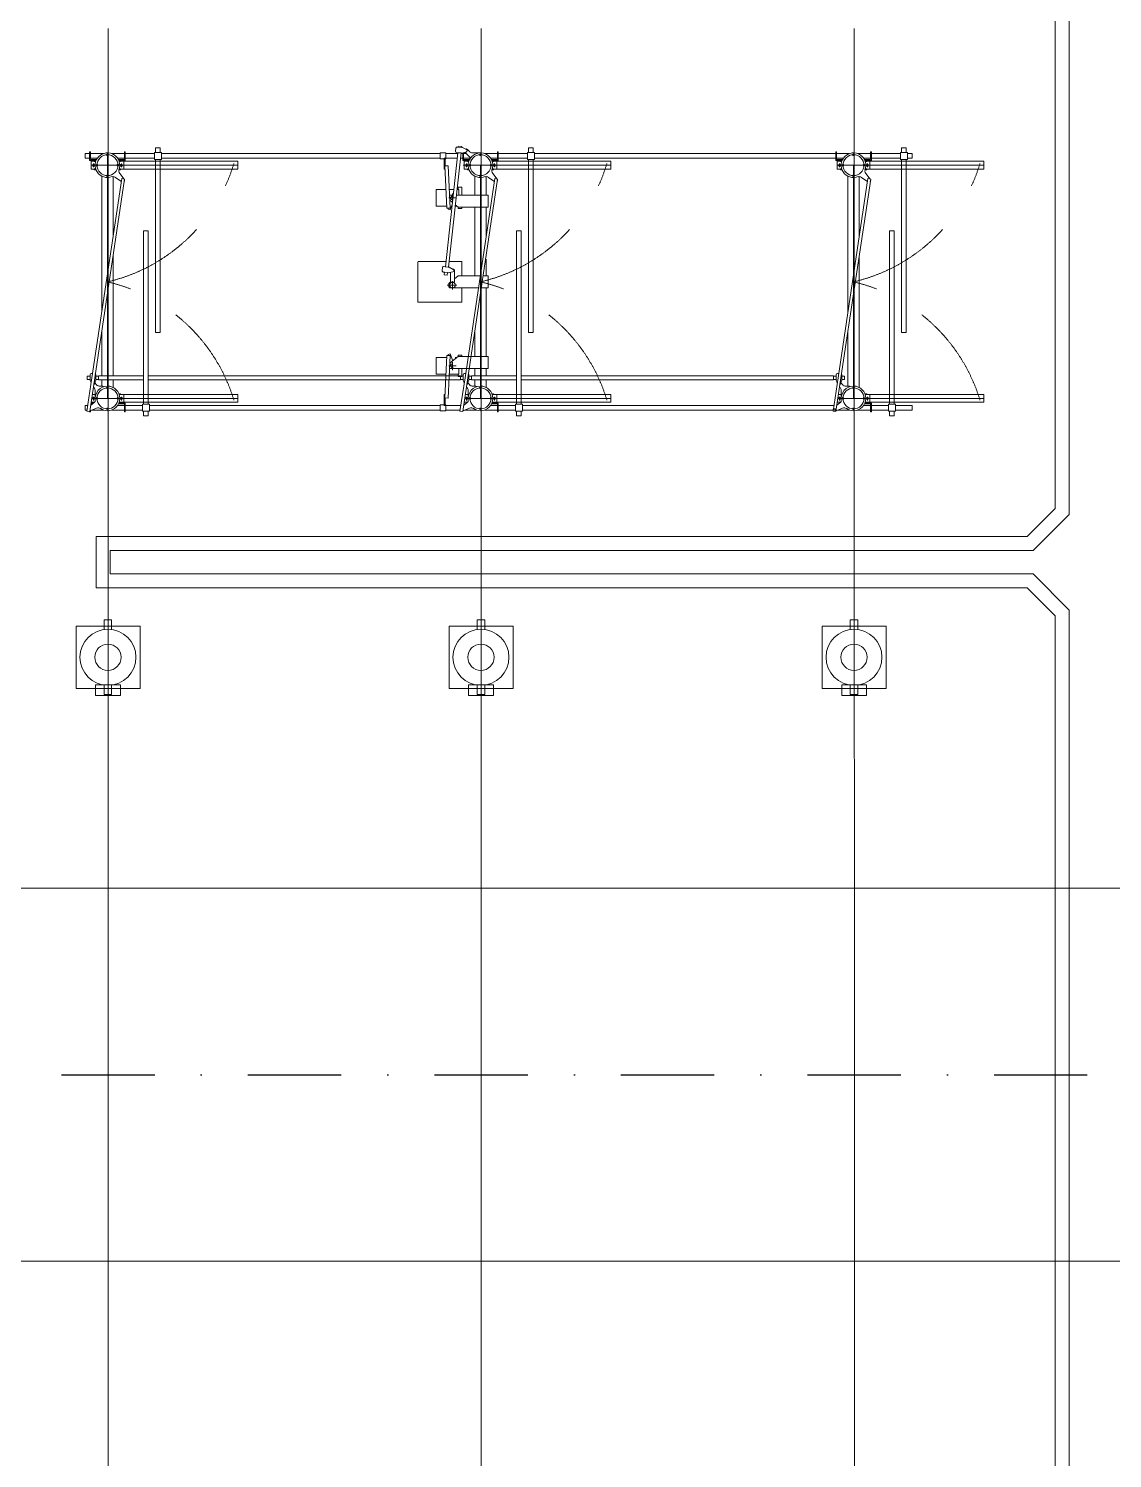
# Model space of a CAD drawing. Header units: millimetres. Extents: x 37084 to 180780, y -153145 to -16322.
# Drawn here: x 85334 to 96955, y -71858 to -56528 of the extents above; entities that cross this region are included whole.
import ezdxf

# ---------------------------------------------------------------- set-up
doc = ezdxf.new("R2010")
doc.units = ezdxf.units.MM
doc.header["$MEASUREMENT"] = 0
doc.linetypes.add('DASHDOT', pattern=[1, 0.5, -0.25, 0, -0.25])
doc.linetypes.add('HIDDEN', pattern=[0.375, 0.25, -0.125])
doc.layers.add('00', color=5, linetype='Continuous', lineweight=9)
for name, color, linetype in [('0_Central_Road', 7, 'Continuous'), ('1_Day dan', 5, 'Continuous'), ('Muong cap GD nay', 3, 'Continuous')]:
    doc.layers.add(name, color=color, linetype=linetype)

# ---------------------------------------------------------------- blocks, each defined once
blk = doc.blocks.new('DCL 220kV 3 PHA 2l TD')
at = {"color": 0, "linetype": 'ByBlock', "lineweight": -2, "ltscale": 4500}
for p, q in [((365564, 23466), (365564, 24688)), ((365564, 24688), (365648, 24688)), ((365606, 24688), (365606, 23121)), ((365606, 24688), (365606, 23121)), ((365648, 23466), (365648, 24688)), ((368064, 23466), (368064, 24688)), ((368064, 24688), (368148, 24688)), ((368106, 24688), (368106, 23121)), ((368148, 23466), (368148, 24688)), ((365531, 23920), (365481, 23920)), ((365481, 23870), (365481, 23920)), ((365531, 23870), (365531, 23920)), ((368181, 23740), (368181, 23920)), ((368181, 23920), (368231, 23920)), ((368231, 23740), (368231, 23920)), ((365419, 23807), (365419, 23857)), ((365419, 23857), (365469, 23857)), ((365419, 23807), (365469, 23807)), ((365469, 23795), (365469, 23870)), ((365544, 23870), (365469, 23870)), ((365544, 23795), (365469, 23795)), ((365481, 23482), (365481, 23795)), ((365531, 23482), (365531, 23795)), ((365544, 23795), (365544, 23870)), ((365544, 23857), (367401, 23857)), ((365544, 23807), (367401, 23807)), ((367401, 23807), (367401, 23857)), ((366311, 23677), (366311, 23727)), ((368169, 23727), (366311, 23727)), ((368169, 23677), (366311, 23677)), ((368169, 23740), (368244, 23740)), ((368169, 23665), (368169, 23740)), ((368169, 23665), (368244, 23665)), ((368181, 23482), (368181, 23665)), ((368231, 23482), (368231, 23665)), ((368244, 23665), (368244, 23740)), ((368294, 23727), (368244, 23727)), ((368294, 23677), (368244, 23677)), ((368294, 23677), (368294, 23727)), ((365461, 23482), (365556, 23482)), ((365461, 23472), (365461, 23482)), ((365461, 23472), (365546, 23472)), ((365481, 23335), (365481, 23472)), ((365531, 23400), (365531, 23472)), ((365546, 23472), (365546, 23409)), ((365556, 23482), (365556, 23414)), ((365564, 23466), (365648, 23466)), ((365564, 23466), (365564, 23432)), ((365648, 23466), (365648, 23432)), ((365684, 23417), (365753, 23465)), ((365750, 23445), (365755, 23475)), ((365755, 23475), (367885, 23155)), ((368064, 23466), (368064, 23432)), ((368064, 23466), (368148, 23466)), ((368148, 23466), (368148, 23432)), ((368251, 23482), (368156, 23482)), ((368156, 23482), (368156, 23414)), ((368251, 23472), (368166, 23472)), ((368166, 23472), (368166, 23409)), ((368181, 23400), (368181, 23472)), ((368231, 23335), (368231, 23472)), ((368251, 23472), (368251, 23482)), ((365566, 23432), (365556, 23432)), ((365556, 23432), (365556, 23414)), ((365566, 23432), (365566, 23417)), ((365588, 23441), (365627, 23441)), ((365588, 23441), (365627, 23441)), ((365646, 23432), (365646, 23417)), ((365646, 23432), (365656, 23432)), ((365646, 23432), (365656, 23432)), ((365656, 23432), (365656, 23414)), ((366377, 23351), (365727, 23351)), ((365733, 23369), (365782, 23440)), ((365750, 23445), (367885, 23125)), ((367988, 23351), (366579, 23351)), ((368056, 23432), (368056, 23414)), ((368066, 23432), (368056, 23432)), ((368066, 23432), (368066, 23417)), ((368088, 23441), (368127, 23441)), ((368088, 23441), (368127, 23441)), ((368146, 23432), (368146, 23417)), ((368146, 23432), (368156, 23432)), ((368156, 23432), (368156, 23414)), ((365471, 23291), (365474, 23291)), ((365481, 23110), (365481, 23247)), ((365531, 23110), (365531, 23182)), ((365546, 23110), (365546, 23173)), ((365556, 23150), (365556, 23168)), ((365556, 23100), (365556, 23168)), ((365566, 23150), (365556, 23150)), ((365564, 23116), (365564, 23150)), ((365566, 23150), (365566, 23165)), ((365606, 23291), (368106, 23291)), ((365646, 23150), (365646, 23165)), ((365646, 23150), (365656, 23150)), ((365646, 23150), (365656, 23150)), ((365648, 23116), (365648, 23150)), ((365656, 23150), (365656, 23168)), ((367177, 23231), (365725, 23231)), ((367974, 23231), (367379, 23231)), ((367868, 23165), (367854, 23165)), ((367902, 23195), (367867, 23195)), ((367867, 23165), (367867, 23195)), ((367902, 23165), (367868, 23165)), ((367885, 23155), (368247, 23101)), ((367902, 23165), (367902, 23195)), ((367910, 23165), (367902, 23165)), ((367956, 23149), (367910, 23165)), ((367962, 23175), (367941, 23154)), ((367974, 23203), (367974, 23237)), ((367980, 23250), (367978, 23248)), ((368019, 23158), (368106, 23158)), ((368064, 23128), (368064, 23158)), ((368148, 23116), (368148, 23151)), ((368150, 23149), (368184, 23110)), ((368209, 23184), (368239, 23102)), ((368231, 23123), (368231, 23247)), ((365461, 23110), (365546, 23110)), ((365461, 23110), (365461, 23100)), ((365461, 23100), (365556, 23100)), ((365481, 19870), (365481, 23100)), ((365531, 19870), (365531, 23100)), ((365564, 23116), (365648, 23116)), ((365588, 23141), (365627, 23141)), ((365588, 23141), (365627, 23141)), ((365588, 23141), (365627, 23141)), ((367840, 23119), (367840, 23132)), ((367868, 23105), (367854, 23105)), ((367906, 23075), (367864, 23075)), ((367864, 19727), (367864, 23075)), ((367867, 23075), (367867, 23105)), ((367902, 23105), (367868, 23105)), ((367885, 23125), (368243, 23071)), ((367910, 23105), (367902, 23105)), ((367902, 23075), (367902, 23105)), ((367906, 19727), (367906, 23075)), ((367940, 23117), (367910, 23105)), ((367990, 23147), (367984, 23140)), ((368088, 23141), (368127, 23141)), ((368088, 23141), (368127, 23141)), ((368088, 23141), (368127, 23141)), ((368181, 19740), (368181, 23080)), ((368231, 19740), (368231, 23073)), ((368243, 23071), (368247, 23101)), ((365564, 19466), (365564, 20688)), ((365564, 20688), (365648, 20688)), ((365606, 20688), (365606, 19121)), ((365648, 19466), (365648, 20688)), ((368064, 19466), (368064, 20688)), ((368064, 20688), (368148, 20688)), ((368106, 20688), (368106, 19121)), ((368148, 19466), (368148, 20688)), ((365419, 19857), (365469, 19857)), ((365419, 19807), (365419, 19857)), ((365419, 19807), (365469, 19807)), ((365544, 19870), (365469, 19870)), ((365469, 19795), (365469, 19870)), ((365544, 19795), (365469, 19795)), ((365481, 19482), (365481, 19795)), ((365531, 19482), (365531, 19795)), ((365544, 19795), (365544, 19870)), ((365544, 19857), (367401, 19857)), ((365544, 19807), (367401, 19807)), ((367401, 19807), (367401, 19857)), ((366311, 19677), (366311, 19727)), ((368169, 19727), (366311, 19727)), ((368169, 19677), (366311, 19677)), ((367864, 19195), (367864, 19677)), ((367906, 19195), (367906, 19677)), ((368169, 19740), (368244, 19740)), ((368169, 19665), (368169, 19740)), ((368169, 19665), (368244, 19665)), ((368181, 19482), (368181, 19665)), ((368231, 19482), (368231, 19665)), ((368244, 19665), (368244, 19740)), ((368294, 19727), (368244, 19727)), ((368294, 19677), (368244, 19677)), ((368294, 19677), (368294, 19727)), ((365461, 19482), (365556, 19482)), ((365461, 19472), (365461, 19482)), ((365461, 19472), (365546, 19472)), ((365481, 19335), (365481, 19472)), ((365531, 19400), (365531, 19472)), ((365546, 19472), (365546, 19409)), ((365556, 19482), (365556, 19414)), ((365606, 19476), (365606, 19105)), ((365750, 19445), (365755, 19475)), ((365755, 19475), (367885, 19155)), ((368106, 19485), (368106, 19121)), ((368251, 19482), (368156, 19482)), ((368156, 19482), (368156, 19414)), ((368251, 19472), (368166, 19472)), ((368166, 19472), (368166, 19409)), ((368181, 19400), (368181, 19472)), ((368231, 19335), (368231, 19472)), ((368251, 19472), (368251, 19482)), ((365566, 19432), (365556, 19432)), ((365556, 19432), (365556, 19414)), ((365564, 19466), (365648, 19466)), ((365564, 19466), (365564, 19432)), ((365566, 19432), (365566, 19417)), ((365588, 19441), (365627, 19441)), ((365588, 19441), (365627, 19441)), ((365646, 19432), (365656, 19432)), ((365646, 19432), (365656, 19432)), ((365646, 19432), (365646, 19417)), ((365648, 19466), (365648, 19432)), ((365656, 19432), (365656, 19414)), ((365684, 19417), (365753, 19465)), ((365926, 19351), (365727, 19351)), ((365733, 19369), (365782, 19440)), ((365750, 19445), (367885, 19125)), ((365926, 19372), (365926, 19032)), ((365926, 19372), (366056, 19372)), ((366056, 19372), (366056, 19051)), ((366377, 19351), (366056, 19351)), ((366791, 19351), (366614, 19351)), ((366791, 19351), (366614, 19351)), ((366921, 19372), (366791, 19372)), ((366791, 19372), (366791, 19324)), ((366921, 19372), (366921, 19305)), ((367656, 19351), (366921, 19351)), ((367656, 19372), (367656, 19051)), ((367786, 19372), (367656, 19372)), ((367786, 19372), (367786, 18998)), ((367864, 19351), (367786, 19351)), ((367988, 19351), (367906, 19351)), ((368056, 19432), (368056, 19414)), ((368066, 19432), (368056, 19432)), ((368064, 19466), (368064, 19432)), ((368064, 19466), (368148, 19466)), ((368066, 19432), (368066, 19417)), ((368088, 19441), (368127, 19441)), ((368088, 19441), (368127, 19441)), ((368146, 19432), (368156, 19432)), ((368146, 19432), (368146, 19417)), ((368148, 19466), (368148, 19432)), ((368156, 19432), (368156, 19414)), ((365462, 19175), (365437, 19150)), ((365528, 19184), (365469, 19126)), ((365474, 19203), (365474, 19291)), ((365531, 19110), (365531, 19182)), ((365546, 19110), (365546, 19173)), ((365556, 19150), (365556, 19168)), ((365556, 19100), (365556, 19168)), ((365566, 19150), (365566, 19165)), ((365606, 19291), (368106, 19291)), ((365646, 19150), (365646, 19165)), ((365656, 19150), (365656, 19168)), ((365926, 19231), (365725, 19231)), ((366791, 19231), (366056, 19231)), ((366791, 19294), (366791, 19051)), ((366921, 19275), (366921, 18962)), ((367656, 19231), (367379, 19231)), ((367864, 19231), (367786, 19231)), ((367868, 19165), (367854, 19165)), ((367906, 19195), (367864, 19195)), ((367867, 19195), (367867, 19165)), ((367902, 19165), (367868, 19165)), ((367902, 19195), (367902, 19165)), ((367910, 19165), (367902, 19165)), ((367974, 19231), (367906, 19231)), ((367956, 19149), (367910, 19165)), ((367962, 19175), (367941, 19154)), ((367974, 19203), (367974, 19237)), ((367980, 19250), (367978, 19248)), ((368209, 19184), (368239, 19102)), ((368231, 19123), (368231, 19247)), ((365406, 19091), (365402, 19057)), ((365402, 19057), (365412, 19056)), ((365406, 19091), (365416, 19090)), ((365412, 19056), (365411, 19042)), ((365416, 19090), (365412, 19056)), ((365417, 19098), (365416, 19090)), ((365434, 19133), (365417, 19098)), ((365423, 19027), (365455, 19023)), ((365438, 19142), (365434, 19133)), ((365464, 19139), (365469, 19121)), ((365469, 19121), (365476, 19091)), ((365472, 19050), (365470, 19036)), ((365472, 19110), (365546, 19110)), ((365475, 19083), (365472, 19050)), ((365472, 19049), (366694, 18914)), ((365474, 19100), (365556, 19100)), ((365476, 19091), (365475, 19083)), ((365475, 19083), (366699, 18948)), ((365481, 19110), (365481, 19138)), ((365481, 19082), (365481, 19100)), ((365481, 18918), (365481, 19048)), ((365531, 19077), (365531, 19100)), ((365531, 18918), (365531, 19042)), ((365566, 19150), (365556, 19150)), ((365564, 19116), (365564, 19150)), ((365564, 19116), (365648, 19116)), ((365588, 19141), (365627, 19141)), ((365588, 19141), (365627, 19141)), ((365588, 19141), (365627, 19141)), ((365646, 19150), (365656, 19150)), ((365646, 19150), (365656, 19150)), ((365648, 19116), (365648, 19150)), ((365926, 19091), (365841, 19091)), ((365841, 19052), (365841, 19091)), ((365867, 19052), (365841, 19052)), ((365926, 19059), (365867, 19059)), ((365867, 19059), (365867, 19039)), ((365956, 18952), (365956, 19031)), ((366056, 19051), (366031, 19020)), ((366046, 19038), (366046, 19018)), ((366071, 19091), (366056, 19091)), ((366056, 19052), (366071, 19052)), ((366071, 19052), (366071, 19091)), ((366639, 19091), (366639, 18955)), ((366791, 19091), (366639, 19091)), ((366730, 19011), (366720, 19001)), ((366730, 19011), (366861, 19011)), ((366791, 19051), (366825, 19011)), ((366861, 19011), (366861, 18971)), ((366891, 18935), (366891, 19036)), ((367073, 19091), (366921, 19091)), ((367073, 19091), (367073, 18620)), ((367641, 19091), (367656, 19091)), ((367641, 19052), (367641, 19091)), ((367656, 19052), (367641, 19052)), ((367656, 19051), (367708, 18989)), ((367667, 19038), (367667, 19018)), ((367756, 18952), (367756, 19031)), ((367786, 19091), (367871, 19091)), ((367786, 19059), (367846, 19059)), ((367840, 19119), (367840, 19132)), ((367846, 19059), (367846, 19039)), ((367846, 19052), (367871, 19052)), ((367846, 19039), (367846, 18955)), ((367868, 19105), (367854, 19105)), ((367906, 19075), (367864, 19075)), ((367864, 19075), (367864, 15727)), ((367867, 19105), (367867, 19075)), ((367902, 19105), (367868, 19105)), ((367871, 19052), (367871, 19091)), ((367885, 19155), (368247, 19101)), ((367885, 19125), (368243, 19071)), ((367902, 19105), (367902, 19075)), ((367910, 19105), (367902, 19105)), ((367906, 19075), (367906, 15727)), ((367940, 19117), (367910, 19105)), ((367990, 19147), (367984, 19140)), ((368019, 19158), (368106, 19158)), ((368064, 19128), (368064, 19158)), ((368088, 19141), (368127, 19141)), ((368088, 19141), (368127, 19141)), ((368088, 19141), (368127, 19141)), ((368148, 19116), (368148, 19151)), ((368148, 19120), (368148, 19125)), ((368150, 19149), (368184, 19110)), ((368181, 18941), (368181, 19080)), ((368231, 18941), (368231, 19073)), ((368243, 19071), (368247, 19101)), ((365474, 18918), (365538, 18918)), ((365474, 18858), (365474, 18918)), ((365474, 18858), (365538, 18858)), ((365481, 18858), (365481, 15870)), ((365529, 18913), (365612, 18913)), ((365529, 18903), (365529, 18913)), ((365529, 18903), (365648, 18903)), ((365531, 18858), (365531, 18858)), ((365531, 18858), (365531, 15870)), ((365538, 18913), (365538, 18918)), ((365538, 18858), (365538, 18903)), ((366065, 18965), (365611, 18943)), ((365612, 18909), (365611, 18943)), ((366067, 18931), (365612, 18909)), ((365648, 18911), (365648, 18903)), ((365867, 19004), (365867, 18955)), ((365867, 18921), (365867, 18817)), ((365910, 18991), (365996, 18991)), ((365926, 18998), (365926, 18962)), ((365926, 18962), (365931, 18958)), ((366004, 18989), (365981, 18961)), ((366029, 18986), (366085, 18965)), ((366046, 18984), (366046, 18980)), ((366046, 18930), (366046, 18817)), ((366067, 18931), (366065, 18965)), ((366066, 18948), (366077, 18944)), ((366077, 18944), (366085, 18965)), ((366639, 18921), (366639, 18622)), ((366694, 18913), (366692, 18899)), ((366699, 18946), (366694, 18913)), ((366700, 18955), (366699, 18946)), ((366723, 18998), (366700, 18955)), ((366704, 18883), (366736, 18879)), ((366720, 18991), (366720, 19001)), ((366749, 18994), (366760, 18946)), ((366754, 18905), (366752, 18891)), ((366758, 18938), (366754, 18905)), ((366754, 18905), (366781, 18901)), ((366758, 18971), (366861, 18971)), ((366760, 18946), (366758, 18938)), ((366758, 18938), (366786, 18934)), ((366786, 18934), (366781, 18901)), ((366848, 18991), (366940, 18991)), ((366858, 18971), (366874, 18952)), ((366911, 18952), (366874, 18952)), ((366921, 18962), (366911, 18952)), ((367705, 18993), (367628, 18965)), ((367636, 18944), (367628, 18965)), ((367646, 18948), (367636, 18944)), ((367646, 18931), (367647, 18965)), ((367646, 18931), (368101, 18909)), ((367647, 18965), (368102, 18943)), ((367667, 18984), (367667, 18980)), ((367667, 18930), (367667, 18817)), ((367708, 18989), (367732, 18961)), ((367803, 18991), (367717, 18991)), ((367786, 18962), (367782, 18958)), ((367786, 18998), (367786, 18962)), ((367846, 18921), (367846, 18817)), ((368065, 18911), (368065, 18903)), ((368184, 18903), (368065, 18903)), ((368101, 18909), (368102, 18943)), ((368184, 18913), (368101, 18913)), ((368238, 18918), (368174, 18918)), ((368174, 18913), (368174, 18918)), ((368174, 18858), (368174, 18903)), ((368238, 18858), (368174, 18858)), ((368181, 18941), (368181, 18918)), ((368181, 18858), (368181, 18858)), ((368181, 18858), (368181, 15740)), ((368184, 18903), (368184, 18913)), ((368231, 18941), (368231, 18918)), ((368231, 18858), (368231, 15740)), ((368238, 18858), (368238, 18918)), ((365867, 18817), (366046, 18817)), ((367846, 18817), (367667, 18817)), ((367073, 18620), (366642, 18620)), ((365564, 15466), (365564, 16688)), ((365564, 16688), (365648, 16688)), ((365606, 16688), (365606, 15121)), ((365648, 15466), (365648, 16688)), ((368064, 15466), (368064, 16688)), ((368064, 16688), (368148, 16688)), ((368106, 16688), (368106, 15121)), ((368148, 15466), (368148, 16688)), ((365419, 15857), (365469, 15857)), ((365419, 15807), (365419, 15857)), ((365419, 15807), (365469, 15807)), ((365544, 15870), (365469, 15870)), ((365469, 15795), (365469, 15870)), ((365544, 15795), (365469, 15795)), ((365481, 15795), (365481, 15482)), ((365531, 15795), (365531, 15482)), ((365544, 15795), (365544, 15870)), ((365544, 15857), (367401, 15857)), ((365544, 15807), (367401, 15807)), ((367401, 15807), (367401, 15857)), ((366311, 15677), (366311, 15727)), ((368169, 15727), (366311, 15727)), ((368169, 15677), (366311, 15677)), ((367864, 15677), (367864, 15195)), ((367906, 15677), (367906, 15195)), ((368169, 15665), (368169, 15740)), ((368169, 15740), (368244, 15740)), ((368169, 15665), (368244, 15665)), ((368181, 15665), (368181, 15482)), ((368231, 15665), (368231, 15482)), ((368244, 15665), (368244, 15740)), ((368294, 15727), (368244, 15727)), ((368294, 15677), (368244, 15677)), ((368294, 15677), (368294, 15727)), ((365461, 15482), (365556, 15482)), ((365461, 15472), (365461, 15482)), ((365461, 15472), (365546, 15472)), ((365481, 15472), (365481, 15335)), ((365531, 15472), (365531, 15400)), ((365546, 15472), (365546, 15409)), ((365556, 15482), (365556, 15414)), ((365566, 15432), (365556, 15432)), ((365556, 15432), (365556, 15414)), ((365564, 15466), (365648, 15466)), ((365564, 15466), (365564, 15432)), ((365566, 15432), (365566, 15417)), ((365588, 15441), (365627, 15441)), ((365588, 15441), (365627, 15441)), ((365646, 15432), (365656, 15432)), ((365646, 15432), (365646, 15417)), ((365646, 15432), (365656, 15432)), ((365648, 15466), (365648, 15432)), ((365656, 15432), (365656, 15414)), ((365684, 15417), (365753, 15465)), ((366377, 15351), (365727, 15351)), ((365733, 15369), (365782, 15440)), ((365750, 15445), (365755, 15475)), ((365750, 15445), (367885, 15125)), ((365755, 15475), (367885, 15155)), ((367864, 15351), (366579, 15351)), ((367988, 15351), (367906, 15351)), ((368066, 15432), (368056, 15432)), ((368056, 15432), (368056, 15414)), ((368064, 15466), (368064, 15432)), ((368064, 15466), (368148, 15466)), ((368066, 15432), (368066, 15417)), ((368088, 15441), (368127, 15441)), ((368088, 15441), (368127, 15441)), ((368146, 15432), (368156, 15432)), ((368146, 15432), (368146, 15417)), ((368148, 15466), (368148, 15432)), ((368251, 15482), (368156, 15482)), ((368156, 15482), (368156, 15414)), ((368156, 15432), (368156, 15414)), ((368251, 15472), (368166, 15472)), ((368166, 15472), (368166, 15409)), ((368181, 15472), (368181, 15400)), ((368231, 15472), (368231, 15335)), ((368251, 15472), (368251, 15482)), ((365471, 15291), (368106, 15291)), ((365481, 15247), (365481, 15110)), ((365531, 15182), (365531, 15110)), ((367177, 15231), (365725, 15231)), ((367864, 15231), (367379, 15231)), ((367906, 15195), (367864, 15195)), ((367867, 15195), (367867, 15165)), ((367902, 15195), (367902, 15165)), ((367974, 15231), (367906, 15231)), ((367974, 15203), (367974, 15237)), ((367980, 15250), (367978, 15248)), ((368209, 15184), (368239, 15102)), ((368231, 15247), (368231, 15123)), ((365461, 15110), (365546, 15110)), ((365461, 15110), (365461, 15100)), ((365461, 15100), (365556, 15100)), ((365481, 15100), (365481, 15053)), ((365531, 15053), (365481, 15053)), ((365531, 15100), (365531, 15053)), ((365546, 15110), (365546, 15173)), ((365556, 15100), (365556, 15168)), ((365566, 15150), (365556, 15150)), ((365564, 15116), (365564, 15150)), ((365564, 15116), (365648, 15116)), ((365566, 15150), (365566, 15165)), ((365588, 15141), (365627, 15141)), ((365588, 15141), (365627, 15141)), ((365588, 15141), (365627, 15141)), ((365646, 15150), (365646, 15165)), ((365646, 15150), (365656, 15150)), ((365646, 15150), (365656, 15150)), ((365648, 15116), (365648, 15150)), ((365656, 15150), (365656, 15168)), ((367840, 15119), (367840, 15132)), ((367868, 15165), (367854, 15165)), ((367868, 15105), (367854, 15105)), ((367867, 15105), (367867, 15075)), ((367902, 15075), (367867, 15075)), ((367902, 15165), (367868, 15165)), ((367902, 15105), (367868, 15105)), ((367885, 15155), (368247, 15101)), ((367885, 15125), (368243, 15071)), ((367910, 15165), (367902, 15165)), ((367902, 15105), (367902, 15075)), ((367910, 15105), (367902, 15105)), ((367956, 15149), (367910, 15165)), ((367940, 15117), (367910, 15105)), ((367962, 15175), (367941, 15154)), ((367990, 15147), (367984, 15140)), ((368019, 15158), (368106, 15158)), ((368064, 15128), (368064, 15158)), ((368088, 15141), (368127, 15141)), ((368088, 15141), (368127, 15141)), ((368088, 15141), (368127, 15141)), ((368148, 15116), (368148, 15151)), ((368150, 15149), (368184, 15110)), ((368156, 15114), (368156, 15142)), ((368166, 15113), (368166, 15130)), ((368181, 15080), (368181, 15053)), ((368181, 15053), (368231, 15053)), ((368231, 15073), (368231, 15053)), ((368251, 15110), (368236, 15110)), ((368243, 15071), (368247, 15101)), ((368251, 15100), (368247, 15100)), ((368251, 15110), (368251, 15100))]:
    blk.add_line(p, q, dxfattribs=at)
for centre, radius in [((365606, 23291), 112), ((365606, 23441), 12), ((365606, 23403), 9), ((368106, 23291), 112), ((368106, 23441), 12), ((368106, 23403), 9), ((365494, 23291), 9), ((365606, 23141), 12), ((365606, 23178), 9), ((365719, 23291), 9), ((367994, 23291), 9), ((368106, 23141), 12), ((368106, 23178), 9), ((368219, 23291), 9), ((368225, 23089), 8.12), ((365606, 19291), 112), ((365606, 19441), 12), ((365606, 19403), 9), ((368106, 19291), 112), ((368106, 19441), 12), ((368106, 19403), 9), ((365494, 19291), 9), ((365606, 19178), 9), ((365719, 19291), 9), ((367994, 19291), 9), ((368106, 19178), 9), ((368219, 19291), 9), ((365606, 19141), 12), ((366891, 18991), 30), ((368106, 19141), 12), ((365606, 15291), 112), ((365606, 15441), 12), ((365606, 15403), 9), ((368106, 15291), 112), ((368106, 15441), 12), ((368106, 15403), 9), ((365494, 15291), 9), ((365606, 15178), 9), ((365719, 15291), 9), ((367994, 15291), 9), ((368106, 15178), 9), ((368219, 15291), 9), ((365606, 15141), 12), ((368106, 15141), 12)]:
    blk.add_circle(centre, radius, dxfattribs=at)
at = {"color": 2, "linetype": 'HIDDEN', "lineweight": 15, "ltscale": 4500}
for centre, start, end in [((365048, 22870), 13.098, 73.1314), ((368665, 22870), 106.8686, 166.902), ((365048, 18870), 13.098, 73.1314), ((368665, 18870), 106.8686, 166.902), ((365048, 14870), 13.098, 73.1314), ((368665, 14870), 106.8686, 166.902)]:
    blk.add_arc(centre, 1857, start, end, dxfattribs=at)
at = {"color": 0, "linetype": 'ByBlock', "lineweight": -2, "ltscale": 4500}
for centre, radius, start, end in [((365772, 23457), 17.5, 50.4684, 112.4745), ((365606, 23291), 132, 68.1391, 21.8608), ((365667, 23442), 30, 248.1391, 304.6296), ((365757, 23351), 30, 145.3704, 201.8608), ((368106, 23291), 132, 0, 180), ((367854, 23151), 14, 90, 135.0772), ((367951, 23135), 14, 35.5852, 69.8029), ((367934, 23203), 40, 315, 0), ((368106, 23291), 132, 180, 277.3609), ((367989, 23237), 15, 135, 180), ((368019, 23118), 40, 90, 135), ((368127, 23130), 30, 40.8704, 97.3609), ((368237, 23195), 30, 143.6392, 200.1296), ((368106, 23291), 132, 323.6392, 0), ((367854, 23119), 14, 180, 270), ((368225, 23089), 17.5, 230.4697, 292.4739), ((365772, 19457), 17.5, 50.4684, 112.4745), ((365606, 19291), 132, 68.1391, 21.8608), ((365667, 19442), 30, 248.1391, 304.6296), ((365757, 19351), 30, 145.3704, 201.8608), ((368106, 19291), 132, 0, 180), ((365434, 19203), 40, 315.0001, 0.0001), ((367854, 19151), 14, 90, 135.0772), ((367934, 19203), 40, 315, 0), ((368106, 19291), 132, 180, 277.3609), ((367989, 19237), 15, 135, 180), ((368237, 19195), 30, 143.6392, 200.1296), ((368106, 19291), 132, 323.6392, 0), ((365424, 19041), 14, 173.7997, 263.7997), ((365447, 19139), 15, 135, 210.4277), ((365451, 19135), 14, 13.9968, 153.6024), ((365456, 19037), 14, 263.7997, 353.7997), ((367854, 19119), 14, 180, 270), ((367951, 19135), 14, 35.5852, 69.8029), ((368019, 19118), 40, 90, 135), ((368127, 19130), 30, 40.8704, 97.3609), ((368225, 19089), 17.5, 230.4697, 292.4739), ((365956, 18991), 20, 164.3056, 2.7408), ((366706, 18897), 14, 172.0015, 262.0015), ((366735, 18991), 14, 12.1987, 151.8043), ((366738, 18893), 14, 262.0015, 352.0015), ((367756, 18991), 20, 177.2592, 15.6944), ((365606, 15291), 132, 68.1391, 21.8608), ((365667, 15442), 30, 248.1391, 304.6296), ((365757, 15351), 30, 145.3704, 201.8608), ((365772, 15457), 17.5, 50.4684, 112.4745), ((368106, 15291), 132, 0, 180), ((367934, 15203), 40, 315, 0), ((368106, 15291), 132, 180, 277.3609), ((367989, 15237), 15, 135, 180), ((368237, 15195), 30, 143.6392, 200.1296), ((368106, 15291), 132, 323.6392, 0), ((367854, 15119), 14, 180, 270), ((367854, 15151), 14, 90, 135.0772), ((367951, 15135), 14, 35.5852, 69.8029), ((368019, 15118), 40, 90, 135), ((368127, 15130), 30, 40.8704, 97.3609), ((368225, 15089), 17.5, 230.4697, 292.4739)]:
    blk.add_arc(centre, radius, start, end, dxfattribs=at)
blk = doc.blocks.new('LL220')
at = {"color": 0, "linetype": 'ByBlock', "lineweight": -2}
for p, q in [((492351, 29183), (491666, 29183)), ((491666, 29183), (491666, 29182)), ((491666, 29182), (491666, 28514)), ((491969, 29248), (491968, 29248)), ((491968, 29248), (491968, 29146)), ((492048, 29248), (491969, 29248)), ((492048, 29248), (492048, 29248)), ((492048, 29248), (492048, 29146)), ((492352, 29182), (492351, 29183)), ((492352, 29182), (492352, 28514)), ((496351, 29183), (495666, 29183)), ((495666, 29183), (495666, 29182)), ((495666, 29182), (495666, 28514)), ((495969, 29248), (495968, 29248)), ((495968, 29248), (495968, 29146)), ((496048, 29248), (495969, 29248)), ((496048, 29248), (496048, 29248)), ((496048, 29248), (496048, 29146)), ((496352, 29182), (496351, 29183)), ((496352, 29182), (496352, 28514)), ((500351, 29183), (499666, 29183)), ((499666, 29183), (499666, 29182)), ((499666, 29182), (499666, 28514)), ((499969, 29248), (499968, 29248)), ((499968, 29248), (499968, 29146)), ((500048, 29248), (499969, 29248)), ((500048, 29248), (500048, 29248)), ((500048, 29248), (500048, 29146)), ((500352, 29182), (500351, 29183)), ((500352, 29182), (500352, 28514)), ((492008, 28554), (491876, 28554)), ((491876, 28554), (491876, 28438)), ((491968, 28551), (491968, 28449)), ((492008, 28554), (492143, 28554)), ((492048, 28551), (492048, 28449)), ((492143, 28554), (492143, 28438)), ((496008, 28554), (495876, 28554)), ((495876, 28554), (495876, 28438)), ((495968, 28551), (495968, 28449)), ((496008, 28554), (496143, 28554)), ((496048, 28551), (496048, 28449)), ((496143, 28554), (496143, 28438)), ((500008, 28554), (499876, 28554)), ((499876, 28554), (499876, 28438)), ((499968, 28551), (499968, 28449)), ((500008, 28554), (500143, 28554)), ((500048, 28551), (500048, 28449)), ((500143, 28554), (500143, 28438)), ((491666, 28513), (491666, 28514)), ((492351, 28513), (491666, 28513)), ((491876, 28438), (492008, 28438)), ((491969, 28448), (491968, 28449)), ((492048, 28448), (491969, 28448)), ((492143, 28438), (492008, 28438)), ((492048, 28449), (492048, 28448)), ((492352, 28514), (492351, 28513)), ((495666, 28513), (495666, 28514)), ((496351, 28513), (495666, 28513)), ((495876, 28438), (496008, 28438)), ((495969, 28448), (495968, 28449)), ((496048, 28448), (495969, 28448)), ((496143, 28438), (496008, 28438)), ((496048, 28449), (496048, 28448)), ((496352, 28514), (496351, 28513)), ((499666, 28513), (499666, 28514)), ((500351, 28513), (499666, 28513)), ((499876, 28438), (500008, 28438)), ((499969, 28448), (499968, 28449)), ((500048, 28448), (499969, 28448)), ((500143, 28438), (500008, 28438)), ((500048, 28449), (500048, 28448)), ((500352, 28514), (500351, 28513))]:
    blk.add_line(p, q, dxfattribs=at)
for centre, radius in [((492008, 28848), 300), ((496008, 28848), 300), ((500008, 28848), 300), ((492008, 28848), 141), ((496008, 28848), 141), ((500008, 28848), 141)]:
    blk.add_circle(centre, radius, dxfattribs=at)
at = {"layer": '1_Day dan', "color": 0, "linetype": 'ByBlock', "lineweight": 20, "ltscale": 4500}
for p, q in [((492013, -373), (492011, 35589)), ((496013, -373), (496011, 35589)), ((500013, -373), (500011, 35589))]:
    blk.add_line(p, q, dxfattribs=at)
at = {"color": 0, "linetype": 'ByBlock', "lineweight": -2, "rotation": 270}
blk.add_blockref('DCL 220kV 3 PHA 2l TD', (476712, 399730), dxfattribs=at)

msp = doc.modelspace()

# ---------------------------------------------------------------- linework, layer by layer
at = {"layer": '00'}
for p, q in [((39683.9, -65744.6, 0), (157683.9, -65744.6, 0)), ((49683.9, -69744.6, 0), (147688.1, -69744.6, 0))]:
    msp.add_line(p, q, dxfattribs=at)
at = {"layer": '0_Central_Road', "color": 4, "linetype": 'DASHDOT', "ltscale": 2000}
msp.add_line((49683.9, -67744.6, 0), (147683.9, -67744.6, 0), dxfattribs=at)
at = {"layer": 'Muong cap GD nay', "lineweight": 15}
for p, q in [((96492.9, -56373.5, 0), (96492.9, -61735.9, 0)), ((96342.9, -56435.6, 0), (96342.9, -61673.8, 0)), ((96342.9, -61673.8, 0), (96042.9, -61973.8, 0)), ((96492.9, -61735.9, 0), (96105, -62123.8, 0)), ((96042.9, -61973.8, 0), (86057.1, -61973.8, 0)), ((86057.1, -61973.8, 0), (86057.1, -62523.8, 0)), ((96105, -62123.8, 0), (86207.1, -62123.8, 0)), ((86207.1, -62123.8, 0), (86207.1, -62373.8, 0)), ((86207.1, -62373.8, 0), (96105, -62373.8, 0)), ((96105, -62373.8, 0), (96492.9, -62761.7, 0)), ((86057.1, -62523.8, 0), (96042.9, -62523.8, 0)), ((96042.9, -62523.8, 0), (96342.9, -62823.8, 0)), ((96342.9, -62823.8, 0), (96342.9, -75099.5, 0)), ((96492.9, -62761.7, 0), (96492.9, -75161.7, 0))]:
    msp.add_line(p, q, dxfattribs=at)

# ---------------------------------------------------------------- block references
at = {"layer": '00', "lineweight": 20, "ltscale": 4500}
msp.add_blockref('LL220', (-405823.6, -92116.5, 0), dxfattribs=at)

doc.saveas('drawing.dxf')
